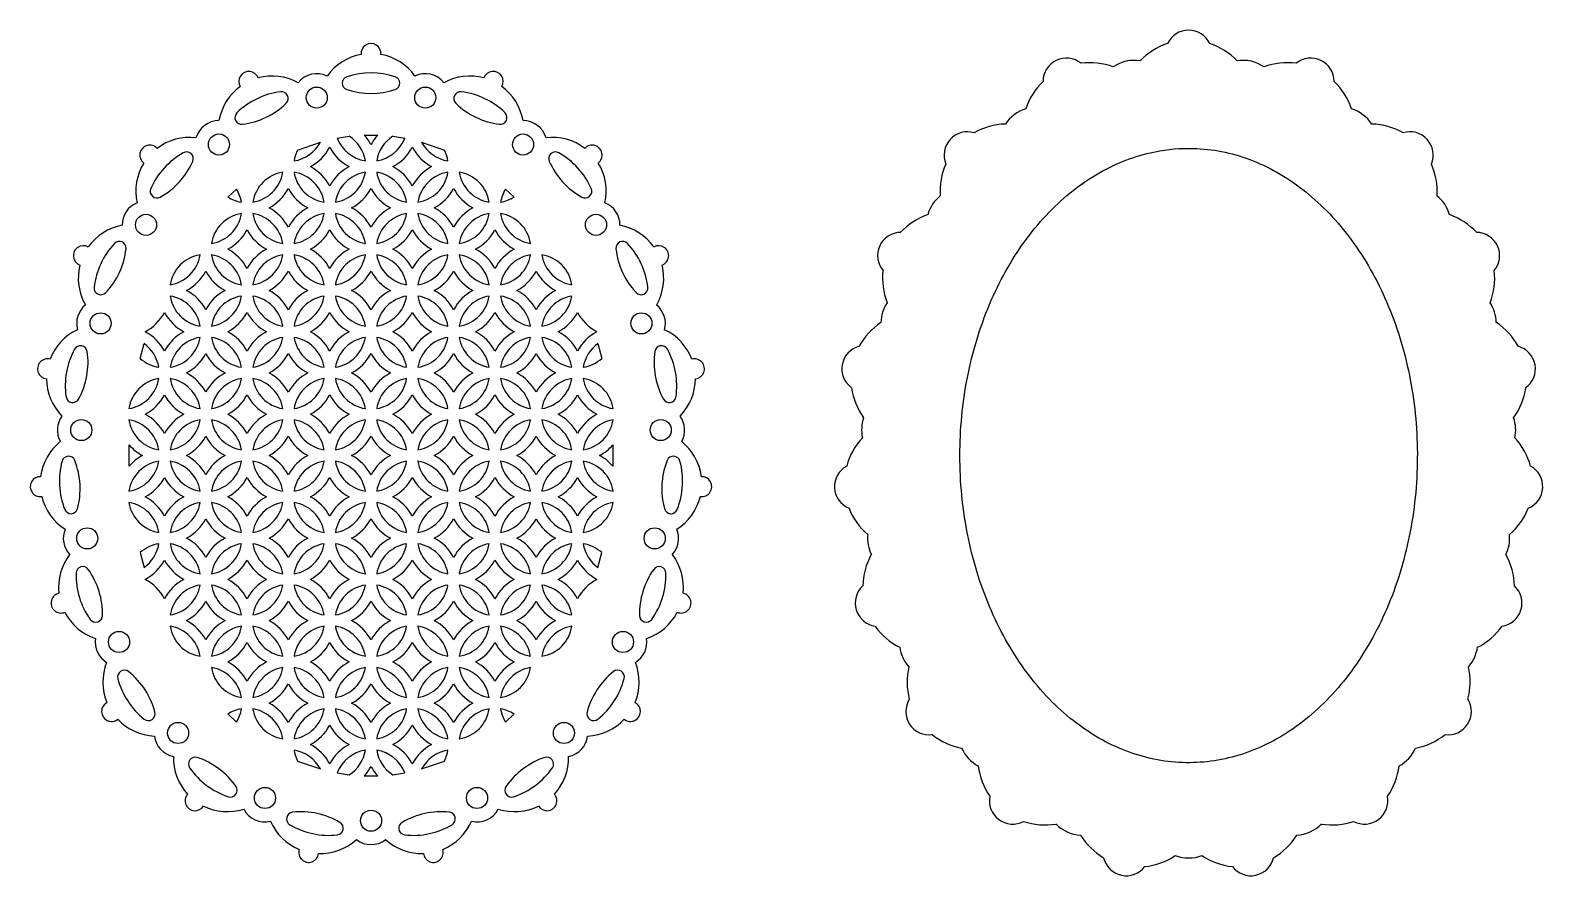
# Model space of a CAD drawing. Extents: x -317 to 155, y -390 to -139.
# Drawn here: x -71.4 to 154.9, y -265.8 to -139.2 of the extents above; entities that cross this region are included whole.
import ezdxf

# ---------------------------------------------------------------- set-up
doc = ezdxf.new("R2010")
doc.units = 0
doc.layers.get('0').update_dxf_attribs({"linetype": 'CONTINUOUS'})

msp = doc.modelspace()

# ---------------------------------------------------------------- linework, layer by layer
for p, q in [((-31.43, -157.13), (-28.03, -155.94)), ((-25.5, -155.35), (-23.71, -155.07)), ((-21.46, -154.9), (-19.44, -154.9)), ((-17.19, -155.07), (-15.4, -155.35)), ((-12.87, -155.94), (-9.47, -157.13)), ((-41.88, -164.18), (-40.58, -162.97)), ((-0.32, -162.97), (0.98, -164.18)), ((-54.98, -188.35), (-54.4, -186.13)), ((13.5, -186.13), (14.08, -188.35)), ((-56.66, -204.5), (-56.66, -201.27)), ((15.76, -201.27), (15.76, -204.5)), ((-54.98, -217.43), (-54.4, -219.64)), ((13.5, -219.64), (14.08, -217.43)), ((-41.88, -241.59), (-40.58, -242.81)), ((-0.32, -242.81), (0.98, -241.59)), ((-31.43, -248.64), (-28.03, -249.83)), ((-12.87, -249.83), (-9.47, -248.64)), ((-25.5, -250.43), (-23.71, -250.7)), ((-21.46, -250.88), (-19.44, -250.88)), ((-17.19, -250.7), (-15.4, -250.43))]:
    msp.add_line(p, q)
for centre in [(-28.57, -149.28), (-12.33, -149.28), (-43.21, -156.31), (2.31, -156.31), (-54.12, -168.34), (13.22, -168.34), (-60.92, -183.09), (20.02, -183.09), (-63.81, -199.07), (22.91, -199.07), (-62.92, -215.29), (22.01, -215.29), (-58.16, -230.81), (17.26, -230.81), (-49.32, -244.44), (8.42, -244.44), (-36.32, -254.17), (-4.58, -254.17), (-20.44, -257.58)]:
    msp.add_circle(centre, 1.58)
for centre, radius, start, end in [((101.91, -142.68), 3.49, 25.2856, 154.7144), ((-20.45, -142.68), 1.49, 354.6948, 185.3052), ((101.91, -150.76), 10.08, 108.2704, 136.0657), ((101.91, -150.76), 10.08, 43.9372, 71.7296), ((-20.45, -150.76), 8.08, 100.6104, 144.3839), ((-20.45, -150.76), 8.08, 35.6161, 79.3896), ((83.61, -146.85), 3.49, 50.9298, 180.3586), ((87.11, -154.13), 10.08, 69.5785, 97.3739), ((93.79, -149.28), 5.58, 81.0912, 124.553), ((110.03, -149.28), 5.58, 55.4495, 98.9089), ((116.71, -154.13), 10.08, 82.6287, 110.424), ((120.21, -146.85), 3.49, 359.644, 129.0728), ((-38.75, -146.85), 1.49, 20.339, 210.9494), ((-35.25, -154.13), 8.08, 61.2603, 105.0338), ((-28.57, -149.28), 3.58, 64.2692, 141.3751), ((-23.75, -147.11), 1.01, 108.5436, 251.4564), ((-20.45, -157.03), 11.46, 71.5805, 108.4195), ((-17.15, -147.11), 1.01, 288.5436, 71.4564), ((-12.33, -149.28), 3.58, 38.6249, 115.7308), ((-5.65, -154.13), 8.08, 74.9662, 118.7397), ((-2.15, -146.85), 1.49, 329.0506, 159.661), ((87.11, -154.13), 10.08, 133.9146, 161.7099), ((116.71, -154.13), 10.08, 18.2927, 46.088), ((-35.25, -154.13), 8.08, 126.2546, 170.0282), ((-32.54, -159.78), 11.46, 97.2247, 134.0638), ((-33.86, -149.41), 1.01, 314.1879, 97.1006), ((-20.45, -137.19), 11.46, 251.5805, 288.4195), ((-7.05, -149.41), 1.01, 82.8994, 225.8121), ((-8.36, -159.78), 11.46, 45.9362, 82.7753), ((-5.65, -154.13), 8.08, 9.9718, 53.7454), ((-39.81, -152.27), 1.01, 134.1879, 277.1006), ((-41.12, -141.9), 11.46, 277.2247, 314.0638), ((0.22, -141.9), 11.46, 225.9362, 262.7753), ((-1.1, -152.27), 1.01, 262.8994, 45.8121), ((79.15, -156.31), 5.58, 106.7354, 146.7138), ((124.67, -156.31), 5.58, 33.2888, 73.2672), ((-43.21, -156.31), 3.58, 89.9134, 163.5358), ((2.31, -156.31), 3.58, 16.4642, 90.0866), ((74.79, -163.32), 10.08, 91.7393, 119.5346), ((129.03, -163.32), 10.08, 60.468, 88.2633), ((-47.57, -163.32), 8.08, 83.4211, 127.1946), ((-32.81, -153.43), 5.4, 279.0442, 332.3273), ((-20.45, -153.43), 5.4, 200.7558, 260.9558), ((-26.63, -159.61), 5.4, 9.0442, 57.253), ((-26.63, -159.61), 7, 27.981, 42.3754), ((-14.27, -159.61), 7, 137.6246, 152.019), ((-14.27, -159.61), 5.4, 122.747, 170.9558), ((-20.45, -153.43), 5.4, 279.0442, 339.2442), ((-8.09, -153.43), 5.4, 207.6727, 260.9558), ((6.67, -163.32), 8.08, 52.8054, 96.5789), ((68.81, -157.89), 3.49, 73.0906, 202.5194), ((135.02, -157.89), 3.49, 337.4832, 106.912), ((-53.56, -157.89), 1.49, 42.4998, 233.1102), ((-42.93, -167.53), 11.46, 119.3855, 156.2245), ((-48.06, -158.42), 1.01, 336.3486, 119.2614), ((-26.63, -159.61), 5.4, 152.6678, 170.9558), ((-32.81, -153.43), 7, 297.981, 332.019), ((-20.45, -153.43), 7, 207.981, 242.019), ((-20.45, -153.43), 7, 297.981, 332.019), ((-8.09, -153.43), 7, 207.981, 242.019), ((-14.27, -159.61), 5.4, 9.0442, 27.3322), ((7.16, -158.42), 1.01, 60.7386, 203.6514), ((2.03, -167.53), 11.46, 23.7755, 60.6145), ((12.65, -157.89), 1.49, 306.8898, 137.5002), ((-47.57, -163.32), 8.08, 148.4154, 192.1889), ((-57.62, -154.21), 11.46, 299.3855, 336.2245), ((-32.81, -165.8), 5.4, 99.0442, 170.9558), ((-39, -159.61), 5.4, 279.0442, 350.9558), ((-26.63, -159.61), 5.4, 189.0442, 260.9558), ((-32.81, -165.8), 5.4, 9.0442, 80.9558), ((-32.81, -165.8), 7, 27.981, 62.019), ((-20.45, -165.8), 7, 117.981, 152.019), ((-26.63, -159.61), 5.4, 279.0442, 350.9558), ((-20.45, -165.8), 5.4, 99.0442, 170.9558), ((-14.27, -159.61), 5.4, 189.0442, 260.9558), ((-20.45, -165.8), 5.4, 9.0442, 80.9558), ((-20.45, -165.8), 7, 27.981, 62.019), ((-8.09, -165.8), 7, 117.981, 152.019), ((-14.27, -159.61), 5.4, 279.0442, 350.9558), ((-8.09, -165.8), 5.4, 99.0442, 170.9558), ((-1.91, -159.61), 5.4, 189.0442, 260.9558), ((-8.09, -165.8), 5.4, 9.0442, 80.9558), ((16.72, -154.21), 11.46, 203.7755, 240.6145), ((6.67, -163.32), 8.08, 347.8111, 31.5846), ((74.79, -163.32), 10.08, 156.0754, 183.8707), ((129.03, -163.32), 10.08, 356.1319, 23.9272), ((-52.49, -163.31), 1.01, 156.3486, 299.2614), ((-45.18, -165.8), 5.4, 9.0442, 31.5937), ((-39, -159.61), 7, 297.981, 332.019), ((-26.63, -159.61), 7, 207.981, 242.019), ((-26.63, -159.61), 7, 297.981, 332.019), ((-14.27, -159.61), 7, 207.981, 242.019), ((-14.27, -159.61), 7, 297.981, 332.019), ((-1.91, -159.61), 7, 207.981, 242.019), ((4.28, -165.8), 5.4, 148.4063, 170.9558), ((11.59, -163.31), 1.01, 240.7386, 23.6514), ((-54.12, -168.34), 3.58, 112.0742, 180.9732), ((-39, -159.61), 5.4, 237.683, 260.9558), ((-1.91, -159.61), 5.4, 279.0442, 302.317), ((13.22, -168.34), 3.58, 359.0268, 67.9258), ((68.24, -168.34), 5.58, 128.8962, 164.1512), ((135.58, -168.34), 5.58, 15.8514, 51.1064), ((-45.18, -165.8), 5.4, 279.0442, 350.9558), ((-39, -171.98), 5.4, 99.0442, 170.9558), ((-32.81, -165.8), 5.4, 189.0442, 260.9558), ((-39, -171.98), 5.4, 9.0442, 80.9558), ((-39, -171.98), 7, 27.981, 62.019), ((-26.63, -171.98), 7, 117.981, 152.019), ((-26.63, -171.98), 5.4, 99.0442, 170.9558), ((-32.81, -165.8), 5.4, 279.0442, 350.9558), ((-26.63, -171.98), 5.4, 9.0442, 80.9558), ((-20.45, -165.8), 5.4, 189.0442, 260.9558), ((-26.63, -171.98), 7, 27.981, 62.019), ((-14.27, -171.98), 7, 117.981, 152.019), ((-14.27, -171.98), 5.4, 99.0442, 170.9558), ((-20.45, -165.8), 5.4, 279.0442, 350.9558), ((-14.27, -171.98), 5.4, 9.0442, 80.9558), ((-8.09, -165.8), 5.4, 189.0442, 260.9558), ((-14.27, -171.98), 7, 27.981, 62.019), ((-1.91, -171.98), 7, 117.981, 152.019), ((-8.09, -165.8), 5.4, 279.0442, 350.9558), ((-1.91, -171.98), 5.4, 99.0442, 170.9558), ((4.28, -165.8), 5.4, 189.0442, 260.9558), ((-1.91, -171.98), 5.4, 9.0442, 80.9558), ((66.18, -176.33), 10.08, 109.1767, 136.972), ((137.64, -176.33), 10.08, 43.0306, 70.8259), ((-56.18, -176.33), 8.08, 100.8584, 144.632), ((-45.18, -165.8), 7, 297.981, 332.019), ((-32.81, -165.8), 7, 207.981, 242.019), ((-32.81, -165.8), 7, 297.981, 332.019), ((-20.45, -165.8), 7, 207.981, 242.019), ((-20.45, -165.8), 7, 297.981, 332.019), ((-8.09, -165.8), 7, 207.981, 242.019), ((-8.09, -165.8), 7, 297.981, 332.019), ((4.28, -165.8), 7, 207.981, 242.019), ((15.28, -176.33), 8.08, 35.368, 79.1416), ((58.85, -172.95), 3.49, 90.528, 219.9568), ((144.97, -172.95), 3.49, 320.0458, 89.4746), ((-63.51, -172.95), 1.49, 59.9372, 250.5476), ((-50.49, -178.96), 11.46, 136.8228, 173.6619), ((-68.5, -170.65), 11.46, 316.8228, 353.6619), ((-58.11, -171.81), 1.01, 353.786, 136.6987), ((-45.18, -178.16), 7, 27.981, 62.019), ((-32.81, -178.16), 7, 117.981, 152.019), ((-32.81, -178.16), 7, 27.981, 62.019), ((-20.45, -178.16), 7, 117.981, 152.019), ((-20.45, -178.16), 7, 27.981, 62.019), ((-8.09, -178.16), 7, 117.981, 152.019), ((-8.09, -178.16), 7, 27.981, 62.019), ((4.28, -178.16), 7, 117.981, 152.019), ((17.21, -171.81), 1.01, 43.3013, 186.214), ((27.6, -170.65), 11.46, 186.3381, 223.1772), ((9.59, -178.96), 11.46, 6.3381, 43.1772), ((22.61, -172.95), 1.49, 289.4524, 120.0628), ((-45.18, -178.16), 5.4, 99.0442, 170.9558), ((-51.36, -171.98), 5.4, 279.0442, 350.9558), ((-45.18, -178.16), 5.4, 9.0442, 80.9558), ((-39, -171.98), 5.4, 189.0442, 260.9558), ((-32.81, -178.16), 5.4, 99.0442, 170.9558), ((-39, -171.98), 5.4, 279.0442, 350.9558), ((-26.63, -171.98), 5.4, 189.0442, 260.9558), ((-32.81, -178.16), 5.4, 9.0442, 80.9558), ((-26.63, -171.98), 5.4, 279.0442, 350.9558), ((-20.45, -178.16), 5.4, 99.0442, 170.9558), ((-14.27, -171.98), 5.4, 189.0442, 260.9558), ((-20.45, -178.16), 5.4, 9.0442, 80.9558), ((-14.27, -171.98), 5.4, 279.0442, 350.9558), ((-8.09, -178.16), 5.4, 99.0442, 170.9558), ((-1.91, -171.98), 5.4, 189.0442, 260.9558), ((-8.09, -178.16), 5.4, 9.0442, 80.9558), ((-1.91, -171.98), 5.4, 279.0442, 350.9558), ((4.28, -178.16), 5.4, 99.0442, 170.9558), ((10.46, -171.98), 5.4, 189.0442, 260.9558), ((4.28, -178.16), 5.4, 9.0442, 80.9558), ((-56.18, -176.33), 8.08, 165.8528, 209.6263), ((-51.36, -171.98), 7, 297.981, 332.019), ((-39, -171.98), 7, 207.981, 242.019), ((-39, -171.98), 7, 297.981, 332.019), ((-26.63, -171.98), 7, 207.981, 242.019), ((-26.63, -171.98), 7, 297.981, 332.019), ((-14.27, -171.98), 7, 207.981, 242.019), ((-14.27, -171.98), 7, 297.981, 332.019), ((-1.91, -171.98), 7, 207.981, 242.019), ((-1.91, -171.98), 7, 297.981, 332.019), ((10.46, -171.98), 7, 207.981, 242.019), ((15.28, -176.33), 8.08, 330.3737, 14.1472), ((66.18, -176.33), 10.08, 173.5128, 201.3081), ((137.64, -176.33), 10.08, 338.6945, 6.4898), ((-60.88, -177.8), 1.01, 173.786, 316.6987), ((-51.36, -184.34), 7, 27.981, 62.019), ((-39, -184.34), 7, 117.981, 152.019), ((-39, -184.34), 7, 27.981, 62.019), ((-26.63, -184.34), 7, 117.981, 152.019), ((-26.63, -184.34), 7, 27.981, 62.019), ((-14.27, -184.34), 7, 117.981, 152.019), ((-14.27, -184.34), 7, 27.981, 62.019), ((-1.91, -184.34), 7, 117.981, 152.019), ((-1.91, -184.34), 7, 27.981, 62.019), ((10.46, -184.34), 7, 117.981, 152.019), ((19.97, -177.8), 1.01, 223.3013, 6.214), ((-60.92, -183.09), 3.58, 129.5115, 195.4702), ((-45.18, -178.16), 5.4, 189.0442, 260.9558), ((-51.36, -184.34), 5.4, 9.0442, 80.9558), ((-45.18, -178.16), 5.4, 279.0442, 350.9558), ((-39, -184.34), 5.4, 99.0442, 170.9558), ((-32.81, -178.16), 5.4, 189.0442, 260.9558), ((-39, -184.34), 5.4, 9.0442, 80.9558), ((-26.63, -184.34), 5.4, 99.0442, 170.9558), ((-32.81, -178.16), 5.4, 279.0442, 350.9558), ((-26.63, -184.34), 5.4, 9.0442, 80.9558), ((-20.45, -178.16), 5.4, 189.0442, 260.9558), ((-14.27, -184.34), 5.4, 99.0442, 170.9558), ((-20.45, -178.16), 5.4, 279.0442, 350.9558), ((-14.27, -184.34), 5.4, 9.0442, 80.9558), ((-8.09, -178.16), 5.4, 189.0442, 260.9558), ((-8.09, -178.16), 5.4, 279.0442, 350.9558), ((-1.91, -184.34), 5.4, 99.0442, 170.9558), ((4.28, -178.16), 5.4, 189.0442, 260.9558), ((-1.91, -184.34), 5.4, 9.0442, 80.9558), ((10.46, -184.34), 5.4, 99.0442, 170.9558), ((4.28, -178.16), 5.4, 279.0442, 350.9558), ((20.02, -183.09), 3.58, 344.5298, 50.4885), ((61.44, -183.09), 5.58, 146.3336, 178.6482), ((142.38, -183.09), 5.58, 1.3544, 33.669), ((-57.54, -178.16), 7, 297.981, 332.019), ((-45.18, -178.16), 7, 207.981, 242.019), ((-45.18, -178.16), 7, 297.981, 332.019), ((-32.81, -178.16), 7, 207.981, 242.019), ((-32.81, -178.16), 7, 297.981, 332.019), ((-20.45, -178.16), 7, 207.981, 242.019), ((-20.45, -178.16), 7, 297.981, 332.019), ((-8.09, -178.16), 7, 207.981, 242.019), ((-8.09, -178.16), 7, 297.981, 332.019), ((4.28, -178.16), 7, 207.981, 242.019), ((4.28, -178.16), 7, 297.981, 332.019), ((16.64, -178.16), 7, 207.981, 242.019), ((61.45, -191.34), 10.08, 123.6737, 151.469), ((142.38, -191.34), 10.08, 28.5336, 56.3289), ((-60.92, -191.34), 8.08, 115.3554, 159.129), ((-57.54, -190.52), 7, 27.981, 62.019), ((-45.18, -190.52), 7, 117.981, 152.019), ((-51.36, -184.34), 5.4, 279.0442, 350.9558), ((-45.18, -190.52), 5.4, 99.0442, 170.9558), ((-39, -184.34), 5.4, 189.0442, 260.9558), ((-45.18, -190.52), 5.4, 9.0442, 80.9558), ((-45.18, -190.52), 7, 27.981, 62.019), ((-32.81, -190.52), 7, 117.981, 152.019), ((-39, -184.34), 5.4, 279.0442, 350.9558), ((-32.81, -190.52), 5.4, 99.0442, 170.9558), ((-32.81, -190.52), 5.4, 9.0442, 80.9558), ((-26.63, -184.34), 5.4, 189.0442, 260.9558), ((-32.81, -190.52), 7, 27.981, 62.019), ((-20.45, -190.52), 7, 117.981, 152.019), ((-20.45, -190.52), 5.4, 99.0442, 170.9558), ((-26.63, -184.34), 5.4, 279.0442, 350.9558), ((-20.45, -190.52), 5.4, 9.0442, 80.9558), ((-14.27, -184.34), 5.4, 189.0442, 260.9558), ((-20.45, -190.52), 7, 27.981, 62.019), ((-8.09, -190.52), 7, 117.981, 152.019), ((-14.27, -184.34), 5.4, 279.0442, 350.9558), ((-8.09, -190.52), 5.4, 99.0442, 170.9558), ((-1.91, -184.34), 5.4, 189.0442, 260.9558), ((-8.09, -190.52), 5.4, 9.0442, 80.9558), ((-8.09, -190.52), 7, 27.981, 62.019), ((4.28, -190.52), 7, 117.981, 152.019), ((-1.91, -184.34), 5.4, 279.0442, 350.9558), ((4.28, -190.52), 5.4, 99.0442, 170.9558), ((4.28, -190.52), 5.4, 9.0442, 80.9558), ((10.46, -184.34), 5.4, 189.0442, 260.9558), ((4.28, -190.52), 7, 27.981, 62.019), ((16.64, -190.52), 7, 117.981, 152.019), ((20.01, -191.34), 8.08, 20.871, 64.6446), ((-54.75, -192.46), 11.46, 151.3198, 188.1589), ((-63.92, -187.45), 1.01, 8.283, 151.1957), ((-74.26, -188.93), 11.46, 331.3198, 8.1589), ((-57.54, -190.52), 5.4, 9.0442, 54.4723), ((-51.36, -184.34), 7, 297.981, 332.019), ((-39, -184.34), 7, 207.981, 242.019), ((-39, -184.34), 7, 297.981, 332.019), ((-26.63, -184.34), 7, 207.981, 242.019), ((-26.63, -184.34), 7, 297.981, 332.019), ((-14.27, -184.34), 7, 207.981, 242.019), ((-14.27, -184.34), 7, 297.981, 332.019), ((-1.91, -184.34), 7, 207.981, 242.019), ((-1.91, -184.34), 7, 297.981, 332.019), ((10.46, -184.34), 7, 207.981, 242.019), ((16.64, -190.52), 5.4, 125.5277, 170.9558), ((33.36, -188.93), 11.46, 171.8411, 208.6802), ((23.02, -187.45), 1.01, 28.8043, 171.717), ((13.85, -192.46), 11.46, 351.8411, 28.6802), ((53.5, -189.9), 3.49, 105.025, 234.4538), ((150.32, -189.9), 3.49, 305.5488, 74.9776), ((-68.86, -189.9), 1.49, 74.4342, 265.0446), ((-51.36, -184.34), 5.4, 227.8854, 260.9558), ((10.46, -184.34), 5.4, 279.0442, 312.1146), ((27.96, -189.9), 1.49, 274.9554, 105.5658), ((-60.92, -191.34), 8.08, 180.3498, 224.1233), ((-51.36, -196.7), 5.4, 99.0442, 170.9558), ((-57.54, -190.52), 5.4, 279.0442, 350.9558), ((-51.36, -196.7), 5.4, 9.0442, 80.9558), ((-45.18, -190.52), 5.4, 189.0442, 260.9558), ((-51.36, -196.7), 7, 27.981, 62.019), ((-39, -196.7), 7, 117.981, 152.019), ((-39, -196.7), 5.4, 99.0442, 170.9558), ((-45.18, -190.52), 5.4, 279.0442, 350.9558), ((-39, -196.7), 5.4, 9.0442, 80.9558), ((-32.81, -190.52), 5.4, 189.0442, 260.9558), ((-39, -196.7), 7, 27.981, 62.019), ((-26.63, -196.7), 7, 117.981, 152.019), ((-32.81, -190.52), 5.4, 279.0442, 350.9558), ((-26.63, -196.7), 5.4, 99.0442, 170.9558), ((-20.45, -190.52), 5.4, 189.0442, 260.9558), ((-26.63, -196.7), 5.4, 9.0442, 80.9558), ((-26.63, -196.7), 7, 27.981, 62.019), ((-14.27, -196.7), 7, 117.981, 152.019), ((-20.45, -190.52), 5.4, 279.0442, 350.9558), ((-14.27, -196.7), 5.4, 99.0442, 170.9558), ((-8.09, -190.52), 5.4, 189.0442, 260.9558), ((-14.27, -196.7), 5.4, 9.0442, 80.9558), ((-14.27, -196.7), 7, 27.981, 62.019), ((-1.91, -196.7), 7, 117.981, 152.019), ((-8.09, -190.52), 5.4, 279.0442, 350.9558), ((-1.91, -196.7), 5.4, 99.0442, 170.9558), ((4.28, -190.52), 5.4, 189.0442, 260.9558), ((-1.91, -196.7), 5.4, 9.0442, 80.9558), ((-1.91, -196.7), 7, 27.981, 62.019), ((10.46, -196.7), 7, 117.981, 152.019), ((4.28, -190.52), 5.4, 279.0442, 350.9558), ((10.46, -196.7), 5.4, 99.0442, 170.9558), ((10.46, -196.7), 5.4, 9.0442, 80.9558), ((16.64, -190.52), 5.4, 189.0442, 260.9558), ((20.01, -191.34), 8.08, 315.8767, 359.6502), ((-65.09, -193.94), 1.01, 188.283, 331.1957), ((-57.54, -190.52), 7, 297.981, 332.019), ((-45.18, -190.52), 7, 207.981, 242.019), ((-45.18, -190.52), 7, 297.981, 332.019), ((-32.81, -190.52), 7, 207.981, 242.019), ((-32.81, -190.52), 7, 297.981, 332.019), ((-20.45, -190.52), 7, 207.981, 242.019), ((-20.45, -190.52), 7, 297.981, 332.019), ((-8.09, -190.52), 7, 207.981, 242.019), ((-8.09, -190.52), 7, 297.981, 332.019), ((4.28, -190.52), 7, 207.981, 242.019), ((4.28, -190.52), 7, 297.981, 332.019), ((16.64, -190.52), 7, 207.981, 242.019), ((24.19, -193.94), 1.01, 208.8043, 351.717), ((61.45, -191.34), 10.08, 188.0098, 215.8051), ((142.38, -191.34), 10.08, 324.1975, 351.9928), ((-57.54, -202.89), 7, 27.981, 62.019), ((-45.18, -202.89), 7, 117.981, 152.019), ((-45.18, -202.89), 7, 27.981, 62.019), ((-32.81, -202.89), 7, 117.981, 152.019), ((-32.81, -202.89), 7, 27.981, 62.019), ((-20.45, -202.89), 7, 117.981, 152.019), ((-20.45, -202.89), 7, 27.981, 62.019), ((-8.09, -202.89), 7, 117.981, 152.019), ((-8.09, -202.89), 7, 27.981, 62.019), ((4.28, -202.89), 7, 117.981, 152.019), ((4.28, -202.89), 7, 27.981, 62.019), ((16.64, -202.89), 7, 117.981, 152.019), ((-63.81, -199.07), 3.58, 144.0086, 208.898), ((-51.36, -196.7), 5.4, 189.0442, 260.9558), ((-57.54, -202.89), 5.4, 9.0442, 80.9558), ((-51.36, -196.7), 5.4, 279.0442, 350.9558), ((-45.18, -202.89), 5.4, 99.0442, 170.9558), ((-39, -196.7), 5.4, 189.0442, 260.9558), ((-45.18, -202.89), 5.4, 9.0442, 80.9558), ((-39, -196.7), 5.4, 279.0442, 350.9558), ((-32.81, -202.89), 5.4, 99.0442, 170.9558), ((-32.81, -202.89), 5.4, 9.0442, 80.9558), ((-26.63, -196.7), 5.4, 189.0442, 260.9558), ((-26.63, -196.7), 5.4, 279.0442, 350.9558), ((-20.45, -202.89), 5.4, 99.0442, 170.9558), ((-20.45, -202.89), 5.4, 9.0442, 80.9558), ((-14.27, -196.7), 5.4, 189.0442, 260.9558), ((-8.09, -202.89), 5.4, 99.0442, 170.9558), ((-14.27, -196.7), 5.4, 279.0442, 350.9558), ((-1.91, -196.7), 5.4, 189.0442, 260.9558), ((-8.09, -202.89), 5.4, 9.0442, 80.9558), ((-1.91, -196.7), 5.4, 279.0442, 350.9558), ((4.28, -202.89), 5.4, 99.0442, 170.9558), ((4.28, -202.89), 5.4, 9.0442, 80.9558), ((10.46, -196.7), 5.4, 189.0442, 260.9558), ((10.46, -196.7), 5.4, 279.0442, 350.9558), ((16.64, -202.89), 5.4, 99.0442, 170.9558), ((22.91, -199.07), 3.58, 331.102, 35.9914), ((58.55, -199.07), 5.58, 160.8306, 192.076), ((145.28, -199.07), 5.58, 347.9266, 19.172), ((-61.89, -207.1), 8.08, 128.7833, 172.5568), ((-51.36, -196.7), 7, 220.757, 242.019), ((-51.36, -196.7), 7, 297.981, 332.019), ((-39, -196.7), 7, 207.981, 242.019), ((-39, -196.7), 7, 297.981, 332.019), ((-26.63, -196.7), 7, 207.981, 242.019), ((-26.63, -196.7), 7, 297.981, 332.019), ((-14.27, -196.7), 7, 207.981, 242.019), ((-14.27, -196.7), 7, 297.981, 332.019), ((-1.91, -196.7), 7, 207.981, 242.019), ((-1.91, -196.7), 7, 297.981, 332.019), ((10.46, -196.7), 7, 207.981, 242.019), ((10.46, -196.7), 7, 297.981, 319.243), ((20.99, -207.1), 8.08, 7.4432, 51.2167), ((60.47, -207.1), 10.08, 137.1015, 164.8968), ((143.35, -207.1), 10.08, 15.1058, 42.9011), ((-65.72, -204), 1.01, 21.7108, 164.6236), ((-75.44, -207.85), 11.46, 344.7477, 21.5867), ((-51.36, -209.07), 7, 117.981, 139.243), ((-51.36, -209.07), 7, 27.981, 62.019), ((-39, -209.07), 7, 117.981, 152.019), ((-39, -209.07), 7, 27.981, 62.019), ((-26.63, -209.07), 7, 117.981, 152.019), ((-26.63, -209.07), 7, 27.981, 62.019), ((-14.27, -209.07), 7, 117.981, 152.019), ((-14.27, -209.07), 7, 27.981, 62.019), ((-1.91, -209.07), 7, 117.981, 152.019), ((-1.91, -209.07), 7, 27.981, 62.019), ((10.46, -209.07), 7, 117.981, 152.019), ((10.46, -209.07), 7, 40.757, 62.019), ((34.53, -207.85), 11.46, 158.4133, 195.2523), ((24.81, -204), 1.01, 15.3764, 158.2892), ((-55.63, -206.75), 11.46, 164.7477, 201.5867), ((-51.36, -209.07), 5.4, 99.0442, 170.9558), ((-57.54, -202.89), 5.4, 279.0442, 350.9558), ((-51.36, -209.07), 5.4, 9.0442, 80.9558), ((-45.18, -202.89), 5.4, 189.0442, 260.9558), ((-39, -209.07), 5.4, 99.0442, 170.9558), ((-45.18, -202.89), 5.4, 279.0442, 350.9558), ((-39, -209.07), 5.4, 9.0442, 80.9558), ((-32.81, -202.89), 5.4, 189.0442, 260.9558), ((-32.81, -202.89), 5.4, 279.0442, 350.9558), ((-26.63, -209.07), 5.4, 99.0442, 170.9558), ((-20.45, -202.89), 5.4, 189.0442, 260.9558), ((-26.63, -209.07), 5.4, 9.0442, 80.9558), ((-20.45, -202.89), 5.4, 279.0442, 350.9558), ((-14.27, -209.07), 5.4, 99.0442, 170.9558), ((-14.27, -209.07), 5.4, 9.0442, 80.9558), ((-8.09, -202.89), 5.4, 189.0442, 260.9558), ((-8.09, -202.89), 5.4, 279.0442, 350.9558), ((-1.91, -209.07), 5.4, 99.0442, 170.9558), ((-1.91, -209.07), 5.4, 9.0442, 80.9558), ((4.28, -202.89), 5.4, 189.0442, 260.9558), ((4.28, -202.89), 5.4, 279.0442, 350.9558), ((10.46, -209.07), 5.4, 99.0442, 170.9558), ((10.46, -209.07), 5.4, 9.0442, 80.9558), ((16.64, -202.89), 5.4, 189.0442, 260.9558), ((14.73, -206.75), 11.46, 338.4133, 15.2523), ((52.41, -207.54), 3.49, 118.4528, 247.8816), ((151.42, -207.54), 3.49, 292.121, 61.5498), ((-69.95, -207.54), 1.49, 87.862, 278.4724), ((-57.54, -202.89), 7, 297.981, 332.019), ((-45.18, -202.89), 7, 207.981, 242.019), ((-45.18, -202.89), 7, 297.981, 332.019), ((-32.81, -202.89), 7, 207.981, 242.019), ((-32.81, -202.89), 7, 297.981, 332.019), ((-20.45, -202.89), 7, 207.981, 242.019), ((-20.45, -202.89), 7, 297.981, 332.019), ((-8.09, -202.89), 7, 207.981, 242.019), ((-8.09, -202.89), 7, 297.981, 332.019), ((4.28, -202.89), 7, 207.981, 242.019), ((4.28, -202.89), 7, 297.981, 332.019), ((16.64, -202.89), 7, 207.981, 242.019), ((29.05, -207.54), 1.49, 261.5276, 92.138), ((-61.89, -207.1), 8.08, 193.7776, 237.5511), ((-51.36, -209.07), 5.4, 189.0442, 260.9558), ((-57.54, -215.25), 5.4, 9.0442, 80.9558), ((-57.54, -215.25), 7, 27.981, 62.019), ((-45.18, -215.25), 7, 117.981, 152.019), ((-45.18, -215.25), 5.4, 99.0442, 170.9558), ((-51.36, -209.07), 5.4, 279.0442, 350.9558), ((-39, -209.07), 5.4, 189.0442, 260.9558), ((-45.18, -215.25), 5.4, 9.0442, 80.9558), ((-45.18, -215.25), 7, 27.981, 62.019), ((-32.81, -215.25), 7, 117.981, 152.019), ((-39, -209.07), 5.4, 279.0442, 350.9558), ((-32.81, -215.25), 5.4, 99.0442, 170.9558), ((-32.81, -215.25), 5.4, 9.0442, 80.9558), ((-26.63, -209.07), 5.4, 189.0442, 260.9558), ((-32.81, -215.25), 7, 27.981, 62.019), ((-20.45, -215.25), 7, 117.981, 152.019), ((-20.45, -215.25), 5.4, 99.0442, 170.9558), ((-26.63, -209.07), 5.4, 279.0442, 350.9558), ((-14.27, -209.07), 5.4, 189.0442, 260.9558), ((-20.45, -215.25), 5.4, 9.0442, 80.9558), ((-20.45, -215.25), 7, 27.981, 62.019), ((-8.09, -215.25), 7, 117.981, 152.019), ((-14.27, -209.07), 5.4, 279.0442, 350.9558), ((-8.09, -215.25), 5.4, 99.0442, 170.9558), ((-1.91, -209.07), 5.4, 189.0442, 260.9558), ((-8.09, -215.25), 5.4, 9.0442, 80.9558), ((-8.09, -215.25), 7, 27.981, 62.019), ((4.28, -215.25), 7, 117.981, 152.019), ((-1.91, -209.07), 5.4, 279.0442, 350.9558), ((4.28, -215.25), 5.4, 99.0442, 170.9558), ((4.28, -215.25), 5.4, 9.0442, 80.9558), ((10.46, -209.07), 5.4, 189.0442, 260.9558), ((4.28, -215.25), 7, 27.981, 62.019), ((16.64, -215.25), 7, 117.981, 152.019), ((10.46, -209.07), 5.4, 279.0442, 350.9558), ((16.64, -215.25), 5.4, 99.0442, 170.9558), ((20.99, -207.1), 8.08, 302.4489, 346.2224), ((-65.35, -210.59), 1.01, 201.7108, 344.6236), ((-51.36, -209.07), 7, 297.981, 332.019), ((-39, -209.07), 7, 207.981, 242.019), ((-39, -209.07), 7, 297.981, 332.019), ((-26.63, -209.07), 7, 207.981, 242.019), ((-26.63, -209.07), 7, 297.981, 332.019), ((-14.27, -209.07), 7, 207.981, 242.019), ((-14.27, -209.07), 7, 297.981, 332.019), ((-1.91, -209.07), 7, 207.981, 242.019), ((-1.91, -209.07), 7, 297.981, 332.019), ((10.46, -209.07), 7, 207.981, 242.019), ((24.45, -210.59), 1.01, 195.3764, 338.2892), ((60.47, -207.1), 10.08, 201.4376, 229.2329), ((143.35, -207.1), 10.08, 310.7697, 338.565), ((-62.92, -215.29), 3.58, 157.4364, 222.7593), ((22.01, -215.29), 3.58, 317.2407, 22.5636), ((59.45, -215.29), 5.58, 174.2584, 205.9372), ((144.38, -215.28), 5.58, 334.0653, 5.7442), ((-51.36, -221.43), 5.4, 99.0442, 132.1146), ((-57.54, -215.25), 5.4, 305.5277, 350.9558), ((-45.18, -215.25), 5.4, 189.0442, 260.9558), ((-51.36, -221.43), 5.4, 9.0442, 80.9558), ((-51.36, -221.43), 7, 27.981, 62.019), ((-39, -221.43), 7, 117.981, 152.019), ((-39, -221.43), 5.4, 99.0442, 170.9558), ((-45.18, -215.25), 5.4, 279.0442, 350.9558), ((-39, -221.43), 5.4, 9.0442, 80.9558), ((-32.81, -215.25), 5.4, 189.0442, 260.9558), ((-39, -221.43), 7, 27.981, 62.019), ((-26.63, -221.43), 7, 117.981, 152.019), ((-32.81, -215.25), 5.4, 279.0442, 350.9558), ((-26.63, -221.43), 5.4, 99.0442, 170.9558), ((-26.63, -221.43), 5.4, 9.0442, 80.9558), ((-20.45, -215.25), 5.4, 189.0442, 260.9558), ((-26.63, -221.43), 7, 27.981, 62.019), ((-14.27, -221.43), 7, 117.981, 152.019), ((-14.27, -221.43), 5.4, 99.0442, 170.9558), ((-20.45, -215.25), 5.4, 279.0442, 350.9558), ((-8.09, -215.25), 5.4, 189.0442, 260.9558), ((-14.27, -221.43), 5.4, 9.0442, 80.9558), ((-14.27, -221.43), 7, 27.981, 62.019), ((-1.91, -221.43), 7, 117.981, 152.019), ((-1.91, -221.43), 5.4, 99.0442, 170.9558), ((-8.09, -215.25), 5.4, 279.0442, 350.9558), ((-1.91, -221.43), 5.4, 9.0442, 80.9558), ((4.28, -215.25), 5.4, 189.0442, 260.9558), ((-1.91, -221.43), 7, 27.981, 62.019), ((10.46, -221.43), 7, 117.981, 152.019), ((10.46, -221.43), 5.4, 99.0442, 170.9558), ((4.28, -215.25), 5.4, 279.0442, 350.9558), ((16.64, -215.25), 5.4, 189.0442, 234.4723), ((10.46, -221.43), 5.4, 47.8854, 80.9558), ((-59.13, -222.62), 8.08, 142.6445, 186.418), ((-63.58, -220.53), 1.01, 35.5721, 178.4848), ((-57.54, -215.25), 7, 297.981, 332.019), ((-45.18, -215.25), 7, 207.981, 242.019), ((-45.18, -215.25), 7, 297.981, 332.019), ((-32.81, -215.25), 7, 207.981, 242.019), ((-32.81, -215.25), 7, 297.981, 332.019), ((-20.45, -215.25), 7, 207.981, 242.019), ((-20.45, -215.25), 7, 297.981, 332.019), ((-8.09, -215.25), 7, 207.981, 242.019), ((-8.09, -215.25), 7, 297.981, 332.019), ((4.28, -215.25), 7, 207.981, 242.019), ((4.28, -215.25), 7, 297.981, 332.019), ((16.64, -215.25), 7, 207.981, 242.019), ((22.68, -220.53), 1.01, 1.5152, 144.4279), ((18.23, -222.62), 8.08, 353.582, 37.3555), ((63.23, -222.62), 10.08, 150.9627, 178.7581), ((140.59, -222.62), 10.08, 1.2445, 29.0398), ((-53.14, -220.78), 11.46, 178.6089, 215.448), ((-72.1, -226.59), 11.46, 358.6089, 35.448), ((-57.54, -227.61), 7, 27.981, 62.019), ((-45.18, -227.61), 7, 117.981, 152.019), ((-45.18, -227.61), 7, 27.981, 62.019), ((-32.81, -227.61), 7, 117.981, 152.019), ((-32.81, -227.61), 7, 27.981, 62.019), ((-20.45, -227.61), 7, 117.981, 152.019), ((-20.45, -227.61), 7, 27.981, 62.019), ((-8.09, -227.61), 7, 117.981, 152.019), ((-8.09, -227.61), 7, 27.981, 62.019), ((4.28, -227.61), 7, 117.981, 152.019), ((4.28, -227.61), 7, 27.981, 62.019), ((16.64, -227.61), 7, 117.981, 152.019), ((31.19, -226.59), 11.46, 144.552, 181.3911), ((12.23, -220.78), 11.46, 324.552, 1.3911), ((-66.85, -224.98), 1.49, 101.7232, 292.3336), ((-45.18, -227.61), 5.4, 99.0442, 170.9558), ((-51.36, -221.43), 5.4, 279.0442, 350.9558), ((-45.18, -227.61), 5.4, 9.0442, 80.9558), ((-39, -221.43), 5.4, 189.0442, 260.9558), ((-32.81, -227.61), 5.4, 99.0442, 170.9558), ((-39, -221.43), 5.4, 279.0442, 350.9558), ((-32.81, -227.61), 5.4, 9.0442, 80.9558), ((-26.63, -221.43), 5.4, 189.0442, 260.9558), ((-26.63, -221.43), 5.4, 279.0442, 350.9558), ((-20.45, -227.61), 5.4, 99.0442, 170.9558), ((-20.45, -227.61), 5.4, 9.0442, 80.9558), ((-14.27, -221.43), 5.4, 189.0442, 260.9558), ((-8.09, -227.61), 5.4, 99.0442, 170.9558), ((-14.27, -221.43), 5.4, 279.0442, 350.9558), ((-8.09, -227.61), 5.4, 9.0442, 80.9558), ((-1.91, -221.43), 5.4, 189.0442, 260.9558), ((4.28, -227.61), 5.4, 99.0442, 170.9558), ((-1.91, -221.43), 5.4, 279.0442, 350.9558), ((4.28, -227.61), 5.4, 9.0442, 80.9558), ((10.46, -221.43), 5.4, 189.0442, 260.9558), ((25.95, -224.98), 1.49, 247.6664, 78.2768), ((55.51, -224.98), 3.49, 132.314, 261.7428), ((148.31, -224.98), 3.49, 278.2598, 47.6886), ((-51.36, -221.43), 7, 297.981, 332.019), ((-39, -221.43), 7, 207.981, 242.019), ((-39, -221.43), 7, 297.981, 332.019), ((-26.63, -221.43), 7, 207.981, 242.019), ((-26.63, -221.43), 7, 297.981, 332.019), ((-14.27, -221.43), 7, 207.981, 242.019), ((-14.27, -221.43), 7, 297.981, 332.019), ((-1.91, -221.43), 7, 207.981, 242.019), ((-1.91, -221.43), 7, 297.981, 332.019), ((10.46, -221.43), 7, 207.981, 242.019), ((-59.13, -222.62), 8.08, 207.6388, 251.4124), ((-61.65, -226.84), 1.01, 215.5721, 358.4848), ((-51.36, -233.79), 5.4, 9.0442, 80.9558), ((-45.18, -227.61), 5.4, 189.0442, 260.9558), ((-51.36, -233.79), 7, 27.981, 62.019), ((-39, -233.79), 7, 117.981, 152.019), ((-39, -233.79), 5.4, 99.0442, 170.9558), ((-45.18, -227.61), 5.4, 279.0442, 350.9558), ((-39, -233.79), 5.4, 9.0442, 80.9558), ((-32.81, -227.61), 5.4, 189.0442, 260.9558), ((-39, -233.79), 7, 27.981, 62.019), ((-26.63, -233.79), 7, 117.981, 152.019), ((-32.81, -227.61), 5.4, 279.0442, 350.9558), ((-26.63, -233.79), 5.4, 99.0442, 170.9558), ((-20.45, -227.61), 5.4, 189.0442, 260.9558), ((-26.63, -233.79), 5.4, 9.0442, 80.9558), ((-26.63, -233.79), 7, 27.981, 62.019), ((-14.27, -233.79), 7, 117.981, 152.019), ((-20.45, -227.61), 5.4, 279.0442, 350.9558), ((-14.27, -233.79), 5.4, 99.0442, 170.9558), ((-14.27, -233.79), 5.4, 9.0442, 80.9558), ((-8.09, -227.61), 5.4, 189.0442, 260.9558), ((-14.27, -233.79), 7, 27.981, 62.019), ((-1.91, -233.79), 7, 117.981, 152.019), ((-8.09, -227.61), 5.4, 279.0442, 350.9558), ((-1.91, -233.79), 5.4, 99.0442, 170.9558), ((4.28, -227.61), 5.4, 189.0442, 260.9558), ((-1.91, -233.79), 5.4, 9.0442, 80.9558), ((-1.91, -233.79), 7, 27.981, 62.019), ((10.46, -233.79), 7, 117.981, 152.019), ((4.28, -227.61), 5.4, 279.0442, 350.9558), ((10.46, -233.79), 5.4, 99.0442, 170.9558), ((20.75, -226.84), 1.01, 181.5152, 324.4279), ((18.23, -222.62), 8.08, 288.5876, 332.3612), ((63.23, -222.62), 10.08, 215.2988, 243.0941), ((140.59, -222.62), 10.08, 296.9085, 324.7038), ((-58.16, -230.81), 3.58, 171.2976, 238.6955), ((17.26, -230.81), 3.58, 301.3045, 8.7024), ((-45.18, -227.61), 7, 297.981, 332.019), ((-32.81, -227.61), 7, 207.981, 242.019), ((-32.81, -227.61), 7, 297.981, 332.019), ((-20.45, -227.61), 7, 207.981, 242.019), ((-20.45, -227.61), 7, 297.981, 332.019), ((-8.09, -227.61), 7, 207.981, 242.019), ((-8.09, -227.61), 7, 297.981, 332.019), ((4.28, -227.61), 7, 207.981, 242.019), ((64.2, -230.81), 5.58, 188.1196, 221.8735), ((139.62, -230.81), 5.58, 318.1291, 351.883), ((-52.5, -236.82), 8.08, 158.5808, 202.3543), ((-57.36, -236.04), 1.01, 51.5083, 194.4211), ((-63.88, -244.2), 11.46, 14.5452, 51.3842), ((-45.18, -239.98), 5.4, 9.0442, 80.9558), ((-39, -233.79), 5.4, 189.0442, 260.9558), ((-45.18, -239.98), 7, 27.981, 62.019), ((-32.81, -239.98), 7, 117.981, 152.019), ((-32.81, -239.98), 5.4, 99.0442, 170.9558), ((-39, -233.79), 5.4, 279.0442, 350.9558), ((-26.63, -233.79), 5.4, 189.0442, 260.9558), ((-32.81, -239.98), 5.4, 9.0442, 80.9558), ((-32.81, -239.98), 7, 27.981, 62.019), ((-20.45, -239.98), 7, 117.981, 152.019), ((-26.63, -233.79), 5.4, 279.0442, 350.9558), ((-20.45, -239.98), 5.4, 99.0442, 170.9558), ((-20.45, -239.98), 5.4, 9.0442, 80.9558), ((-14.27, -233.79), 5.4, 189.0442, 260.9558), ((-20.45, -239.98), 7, 27.981, 62.019), ((-8.09, -239.98), 7, 117.981, 152.019), ((-14.27, -233.79), 5.4, 279.0442, 350.9558), ((-8.09, -239.98), 5.4, 99.0442, 170.9558), ((-8.09, -239.98), 5.4, 9.0442, 80.9558), ((-1.91, -233.79), 5.4, 189.0442, 260.9558), ((-8.09, -239.98), 7, 27.981, 62.019), ((4.28, -239.98), 7, 117.981, 152.019), ((4.28, -239.98), 5.4, 99.0442, 170.9558), ((-1.91, -233.79), 5.4, 279.0442, 350.9558), ((22.98, -244.2), 11.46, 128.6158, 165.4548), ((16.46, -236.04), 1.01, 345.579, 128.4917), ((11.6, -236.82), 8.08, 337.6457, 21.4192), ((69.86, -236.82), 10.08, 166.899, 194.6943), ((133.97, -236.82), 10.08, 345.3083, 13.1036), ((-47.25, -233.41), 11.46, 194.5452, 231.3842), ((-39, -233.79), 7, 297.981, 332.019), ((-26.63, -233.79), 7, 207.981, 242.019), ((-26.63, -233.79), 7, 297.981, 332.019), ((-14.27, -233.79), 7, 207.981, 242.019), ((-14.27, -233.79), 7, 297.981, 332.019), ((-1.91, -233.79), 7, 207.981, 242.019), ((6.34, -233.41), 11.46, 308.6158, 345.4548), ((-59.28, -241.22), 1.49, 117.6595, 308.2699), ((18.38, -241.22), 1.49, 231.7301, 62.3405), ((63.08, -241.22), 3.49, 148.2503, 277.6791), ((140.74, -241.22), 3.49, 262.3235, 31.7523), ((-53.77, -241.58), 1.01, 231.5083, 14.421), ((-39, -246.16), 5.4, 99.0442, 122.317), ((-45.18, -239.98), 5.4, 328.4063, 350.9558), ((-32.81, -239.98), 5.4, 189.0442, 260.9558), ((-39, -246.16), 5.4, 9.0442, 80.9558), ((-39, -246.16), 7, 27.981, 62.019), ((-26.63, -246.16), 7, 117.981, 152.019), ((-26.63, -246.16), 5.4, 99.0442, 170.9558), ((-32.81, -239.98), 5.4, 279.0442, 350.9558), ((-26.63, -246.16), 5.4, 9.0442, 80.9558), ((-20.45, -239.98), 5.4, 189.0442, 260.9558), ((-26.63, -246.16), 7, 27.981, 62.019), ((-14.27, -246.16), 7, 117.981, 152.019), ((-20.45, -239.98), 5.4, 279.0442, 350.9558), ((-14.27, -246.16), 5.4, 99.0442, 170.9558), ((-14.27, -246.16), 5.4, 9.0442, 80.9558), ((-8.09, -239.98), 5.4, 189.0442, 260.9558), ((-14.27, -246.16), 7, 27.981, 62.019), ((-1.91, -246.16), 7, 117.981, 152.019), ((-8.09, -239.98), 5.4, 279.0442, 350.9558), ((-1.91, -246.16), 5.4, 99.0442, 170.9558), ((4.28, -239.98), 5.4, 189.0442, 211.5937), ((-1.91, -246.16), 5.4, 57.683, 80.9558), ((12.87, -241.58), 1.01, 165.5789, 308.4917), ((-52.5, -236.82), 8.08, 223.5751, 267.3486), ((-32.81, -239.98), 7, 297.981, 332.019), ((-20.45, -239.98), 7, 207.981, 242.019), ((-20.45, -239.98), 7, 297.981, 332.019), ((-8.09, -239.98), 7, 207.981, 242.019), ((11.6, -236.82), 8.08, 272.6514, 316.4249), ((-49.32, -244.44), 3.58, 187.2339, 258.9053), ((-32.81, -252.34), 7, 27.981, 62.019), ((-20.45, -252.34), 7, 117.981, 152.019), ((-20.45, -252.34), 7, 27.981, 62.019), ((-8.09, -252.34), 7, 117.981, 152.019), ((8.42, -244.44), 3.58, 281.0947, 352.7661), ((69.86, -236.82), 10.08, 231.2351, 259.0304), ((73.04, -244.44), 5.58, 204.0559, 242.0832), ((130.79, -244.44), 5.58, 297.9193, 335.9467), ((133.97, -236.82), 10.08, 280.9722, 308.7675), ((-41.94, -248.13), 8.08, 178.7905, 222.564), ((-46.77, -249.07), 1.01, 71.7181, 214.6308), ((-50.07, -258.98), 11.46, 34.7549, 71.594), ((-26.63, -246.16), 5.4, 189.0442, 207.3322), ((-32.81, -252.34), 5.4, 27.6727, 80.9558), ((-20.45, -252.34), 5.4, 99.0442, 159.2442), ((-26.63, -246.16), 5.4, 302.747, 350.9558), ((-14.27, -246.16), 5.4, 189.0442, 237.253), ((-20.45, -252.34), 5.4, 20.7558, 80.9558), ((-8.09, -252.34), 5.4, 99.0442, 152.3273), ((-14.27, -246.16), 5.4, 332.6678, 350.9558), ((9.17, -258.98), 11.46, 108.406, 145.2451), ((5.87, -249.07), 1.01, 325.3692, 108.2819), ((1.04, -248.13), 8.08, 317.436, 1.2095), ((-38.18, -243.11), 11.46, 214.7549, 251.594), ((-26.63, -246.16), 7, 317.6246, 332.019), ((-14.27, -246.16), 7, 207.981, 222.3754), ((-2.72, -243.11), 11.46, 288.406, 325.2451), ((80.42, -248.13), 10.08, 187.1087, 214.9041), ((123.4, -248.13), 10.08, 325.0985, 352.8938), ((-41.48, -253.02), 1.01, 251.7181, 34.6308), ((0.58, -253.02), 1.01, 145.3692, 288.2819), ((-46.78, -254.59), 1.49, 137.8692, 328.4796), ((-41.94, -248.13), 8.08, 243.7848, 287.5584), ((1.04, -248.13), 8.08, 252.4416, 296.2152), ((5.88, -254.59), 1.49, 211.5204, 42.1308), ((75.58, -254.59), 3.49, 168.46, 297.8888), ((128.24, -254.59), 3.49, 242.1138, 11.5426), ((-36.32, -254.17), 3.58, 207.4436, 283.6296), ((-28.08, -254.43), 8.08, 203.5148, 247.2884), ((-32.07, -257.31), 1.01, 96.4424, 239.3551), ((-30.92, -267.7), 11.46, 59.4792, 96.3183), ((-25.61, -258.69), 1.01, 276.4424, 59.3551), ((-15.29, -258.69), 1.01, 120.6449, 263.5576), ((-9.98, -267.7), 11.46, 83.6817, 120.5208), ((-12.83, -254.43), 8.08, 292.7116, 336.4852), ((-8.84, -257.31), 1.01, 300.6449, 83.5576), ((-4.58, -254.17), 3.58, 256.3704, 332.5564), ((80.42, -248.13), 10.08, 251.4448, 279.2401), ((123.4, -248.13), 10.08, 260.7625, 288.5578), ((-26.76, -248.31), 11.46, 239.4792, 276.3183), ((-14.14, -248.31), 11.46, 263.6817, 300.5208), ((86.04, -254.17), 5.58, 224.2656, 266.8076), ((94.29, -254.43), 10.08, 211.8331, 239.6284), ((109.54, -254.43), 10.08, 300.3742, 328.1695), ((117.79, -254.17), 5.58, 273.195, 315.737), ((-29.77, -262.33), 1.49, 162.5936, 353.204), ((-28.08, -254.43), 8.08, 268.5092, 312.2827), ((-20.44, -257.58), 3.58, 232.1679, 307.6904), ((-12.83, -254.43), 8.08, 227.7745, 271.4908), ((-11.13, -262.33), 1.49, 186.796, 17.4064), ((92.59, -262.33), 3.49, 193.1844, 322.6132), ((94.29, -254.43), 10.08, 276.1691, 303.9644), ((101.92, -257.58), 5.58, 248.9899, 290.9537), ((109.54, -254.43), 10.08, 236.0591, 263.8334), ((111.23, -262.33), 3.49, 217.3894, 346.8182)]:
    msp.add_arc(centre, radius, start, end)
msp.add_open_spline([(101.91, -156.88), (99.99, -156.88), (98.07, -157.1), (93.37, -158.18), (90.6, -159.3), (85.35, -162.46), (82.85, -164.49), (78.31, -169.36), (76.26, -172.2), (72.76, -178.49), (71.3, -181.94), (69.09, -189.24), (68.34, -193.08), (67.59, -200.91), (67.59, -204.88), (68.34, -212.71), (69.1, -216.55), (71.31, -223.85), (72.77, -227.3), (76.27, -233.59), (78.32, -236.42), (82.86, -241.29), (85.36, -243.32), (90.61, -246.48), (93.38, -247.6), (99, -248.89), (101.87, -249.05), (107.55, -248.42), (110.37, -247.63), (115.79, -245.1), (118.4, -243.37), (123.22, -239.07), (125.44, -236.49), (129.34, -230.65), (131.01, -227.39), (133.7, -220.39), (134.7, -216.65), (135.97, -208.95), (136.23, -204.99), (136, -197.11), (135.5, -193.19), (133.78, -185.65), (132.55, -182.04), (129.47, -175.35), (127.61, -172.28), (123.39, -166.88), (121.03, -164.56), (115.99, -160.78), (113.3, -159.34), (107.76, -157.39), (104.91, -156.89), (102.01, -156.88), (101.96, -156.88), (101.91, -156.88)], degree=3, knots=[0, 0, 0, 0, 0.171387, 0.171387, 0.425858, 0.425858, 0.680329, 0.680329, 0.9348, 0.9348, 1.189271, 1.189271, 1.443743, 1.443743, 1.698214, 1.698214, 1.952685, 1.952685, 2.207156, 2.207156, 2.461627, 2.461627, 2.716098, 2.716098, 2.97057, 2.97057, 3.225041, 3.225041, 3.479512, 3.479512, 3.733983, 3.733983, 3.988454, 3.988454, 4.242925, 4.242925, 4.497396, 4.497396, 4.751868, 4.751868, 5.006339, 5.006339, 5.26081, 5.26081, 5.515281, 5.515281, 5.769752, 5.769752, 6.024223, 6.024223, 6.278695, 6.278695, 6.283185, 6.283185, 6.283185, 6.283185])

doc.saveas('drawing.dxf')
